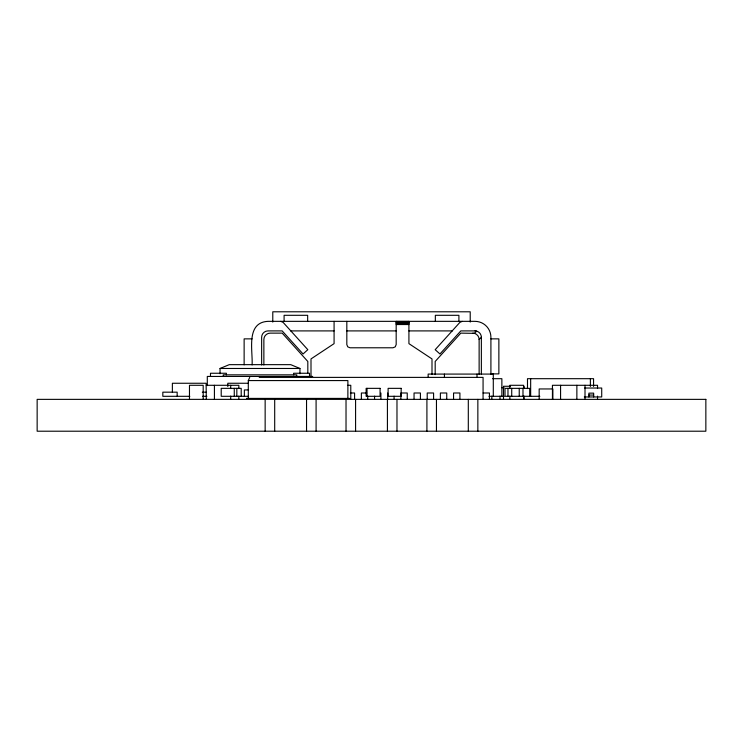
<?xml version="1.0" encoding="UTF-8"?>
<svg xmlns="http://www.w3.org/2000/svg" width="743" height="743" viewBox="0 0 743 743"><rect width="100%" height="100%" fill="white"/><g stroke="black" fill="none" stroke-linecap="round" stroke-linejoin="round"><path stroke-width="1.11" d="M248.301 398.406L248.301 380.574L249.722 377.388M479.133 374.258L479.133 339.495L481.362 337.266A6.371 6.371 0 0 0 474.991 330.904L460.818 330.904L439.94 353.984L435.184 349.684L459.871 322.397L462.23 321.347M220.039 373.785L220.039 368.472L229.253 364.655L290.745 364.655L299.958 368.472L299.958 373.785M396.177 321.459L408.919 321.459M396.177 321.775L408.919 321.775M396.177 322.276L408.919 322.276M396.177 322.936L408.919 322.936M396.177 323.707L408.919 323.707M396.177 324.533L408.919 324.533M290.634 330.904L334.081 330.904M346.823 330.904L396.177 330.904M408.919 330.904L452.366 330.904M474.991 330.904L476.635 331.118L474.406 333.347L460.818 333.133L435.184 361.469L435.184 374.63M252.091 338.864L244.131 338.864L244.131 364.85M490.909 338.864L498.869 338.864L498.869 373.887L490.909 373.887M220.039 368.472L299.958 368.472M312.701 376.432L207.297 376.432L207.297 385.608M259.214 377.388L483.071 377.388L483.071 399.363M492.6 378.689L501.869 378.689L501.869 396.307M248.301 380.574L347.891 380.574L347.873 398.406M248.292 383.258L227.804 383.258L227.804 386.518M206.275 385.292L238.847 385.292L238.847 388.543M347.724 385.292L350.78 385.292L350.78 399.363M510.348 386.276L503.494 386.276L503.494 399.363M501.869 387.716L504.079 387.716M584.676 388.032L601.719 388.032L601.719 396.957L584.295 396.957M248.608 389.945L244.363 389.945L244.363 396.307M202.31 392.174L206.136 392.174M350.334 392.991L354.578 392.991L354.578 399.363M366.68 392.991L361.377 392.991L361.377 399.363M483.071 392.991L489.442 392.991L489.442 399.363M588.883 395.053L593.657 395.053M189.827 396.307L162.828 396.307L162.828 392.174L177.159 392.174L177.159 396.307M202.458 396.307L206.87 396.307M248.608 396.307L221.21 396.307L221.21 388.348L241.206 388.348L241.206 396.307M488.95 396.307L504.079 396.307M539.855 396.307L505.017 396.307L505.017 388.348L529.713 388.348L529.713 396.307M246.518 398.406L349.674 398.406M280.77 321.347L283.129 322.397L307.816 349.684L303.06 353.984L282.182 330.904L268.009 330.904A6.371 6.371 0 0 0 261.638 337.266L261.638 364.971M597.53 388.543L597.53 385.292L552.439 385.292L552.439 399.363M597.53 396.112L597.53 399.363M593.657 396.957L593.657 393.14L588.883 393.14L588.883 396.957M593.564 386.397L593.564 378.689L527.484 378.689L527.484 388.598M590.388 378.689L590.388 386.397M585.01 385.292L585.01 399.363M576.865 385.292L576.865 399.363M560.575 385.292L560.575 399.363M552.876 399.363L552.876 388.951L539.167 388.951L539.167 399.363M530.66 378.689L530.66 396.307M524.056 386.276L524.056 388.459M524.056 396.093L524.056 399.363M523.574 388.543L523.574 385.292L509.865 385.292L509.865 388.543M523.574 396.112L523.574 399.363M522.988 388.348L522.988 396.307M519.236 388.348L519.236 396.307M511.723 388.348L511.723 396.307M509.865 396.112L509.865 399.363M507.971 388.348L507.971 396.307M500.002 396.112L500.002 399.363M493.296 396.307L493.296 374.082L428.144 374.082L428.144 377.416M491.857 396.112L491.857 399.363M490.909 374.193L490.909 337.266A15.919 15.919 0 0 0 474.991 321.347L268.009 321.347C245.58 322.378 252.982 350.956 252.091 364.952M481.362 337.266L481.362 374.203M477.851 399.363L477.851 431.209M477.006 374.082L477.006 377.416M470.217 322.081L470.217 311.791L272.783 311.791L272.783 322.081M468.304 399.363L468.304 431.209M459.917 399.363L459.917 392.991L453.555 392.991L453.555 399.363M458.905 321.347L458.905 315.301L435.342 315.301L435.342 321.347M446.747 399.363L446.747 392.991L440.385 392.991L440.385 399.363M444.435 374.082L444.435 377.416M436.457 399.363L436.457 431.209M433.587 399.363L433.587 392.991L427.216 392.991L427.216 399.363M431.999 374.528L431.999 358.925L408.919 343.637L408.919 321.347M426.909 399.363L426.909 431.209M420.417 399.363L420.417 392.991L414.046 392.991L414.046 399.363M407.248 399.363L407.248 392.991L400.876 392.991L400.876 399.363M396.976 399.363L396.976 431.209M396.177 321.347L396.177 344.594L395.248 346.842L392.991 347.78L350.009 347.78L347.752 346.842L346.823 344.594L346.823 321.347M394.078 396.177L394.078 399.363M387.707 392.991L387.707 399.363M387.419 399.363L387.419 431.209M380.908 392.991L380.908 399.363M374.546 396.177L374.546 399.363M367.748 396.177L367.748 399.363M367.023 388.348L367.023 396.307M355.581 399.363L355.581 431.209M346.024 399.363L346.024 431.209M334.081 321.347L334.081 343.637L311.001 358.925L311.001 376.757M316.091 399.363L316.091 431.209M309.515 376.432L309.515 373.255L293.596 373.255L293.596 374.844M307.816 372.819L307.816 361.469L282.182 333.133L270.238 333.133A6.371 6.371 0 0 0 263.867 339.495L263.867 364.989M307.658 321.347L307.658 315.301L284.095 315.301L284.095 321.347M306.543 399.363L306.543 431.209M296.782 376.432L296.782 374.844L223.225 374.844L223.225 376.432M274.696 399.363L274.696 431.209M265.149 399.363L265.149 431.209M238.847 396.112L238.847 399.363M236.831 388.348L236.831 396.307M234.268 388.348L234.268 396.307M230.702 385.292L230.702 388.543M230.702 396.112L230.702 399.363M226.401 374.844L226.401 373.255L210.483 373.255L210.483 376.432M214.421 385.292L214.421 399.363M206.275 399.363L206.136 383.258L172.376 383.258L172.376 392.174M203.183 399.363L203.183 385.292L189.474 385.292L189.474 399.363M472.762 333.133A6.371 6.371 0 0 1 479.133 339.495M380.082 388.348L366.132 388.348L366.132 396.307L380.082 396.307L380.082 388.348M401.155 388.348L388.106 388.348L388.106 396.307L401.155 396.307L401.155 388.348M705.85 399.363L37.15 399.363L37.15 431.209L705.85 431.209L705.85 399.363"/></g></svg>
